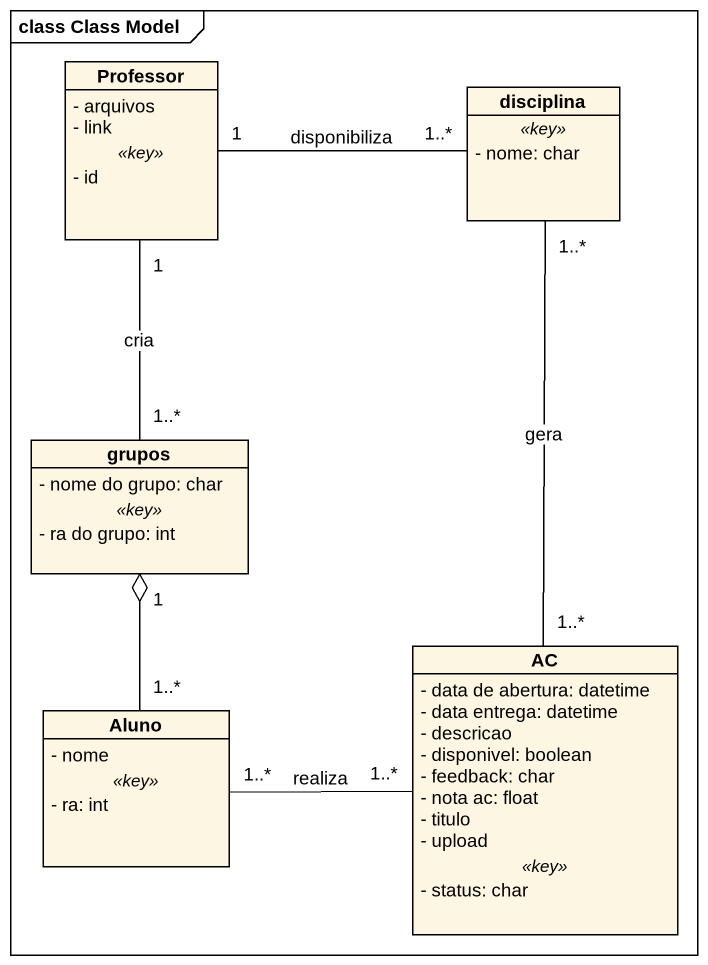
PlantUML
@startuml
mainframe class Class Model
hide circle
hide empty members
skinparam classAttributeIconSize 0
class Professor {
  - arquivos
  - link
  .. <<key>> ..
  - id
}
class disciplina {
  .. <<key>> ..
  - nome: char
}
class grupos {
  - nome do grupo: char
  .. <<key>> ..
  - ra do grupo: int
}
class AC {
  - data de abertura: datetime
  - data entrega: datetime
  - descricao
  - disponivel: boolean
  - feedback: char
  - nota ac: float
  - titulo
  - upload
  .. <<key>> ..
  - status: char
}
class Aluno {
  - nome
  .. <<key>> ..
  - ra: int
}
Professor "1" -right- "1..*" disciplina : disponibiliza
Professor "1" -- "1..*" grupos : cria
disciplina "1..*" -- "1..*" AC : gera
Aluno "1..*" -up-o "1" grupos
Aluno "1..*" -right- "1..*" AC : realiza
@enduml
